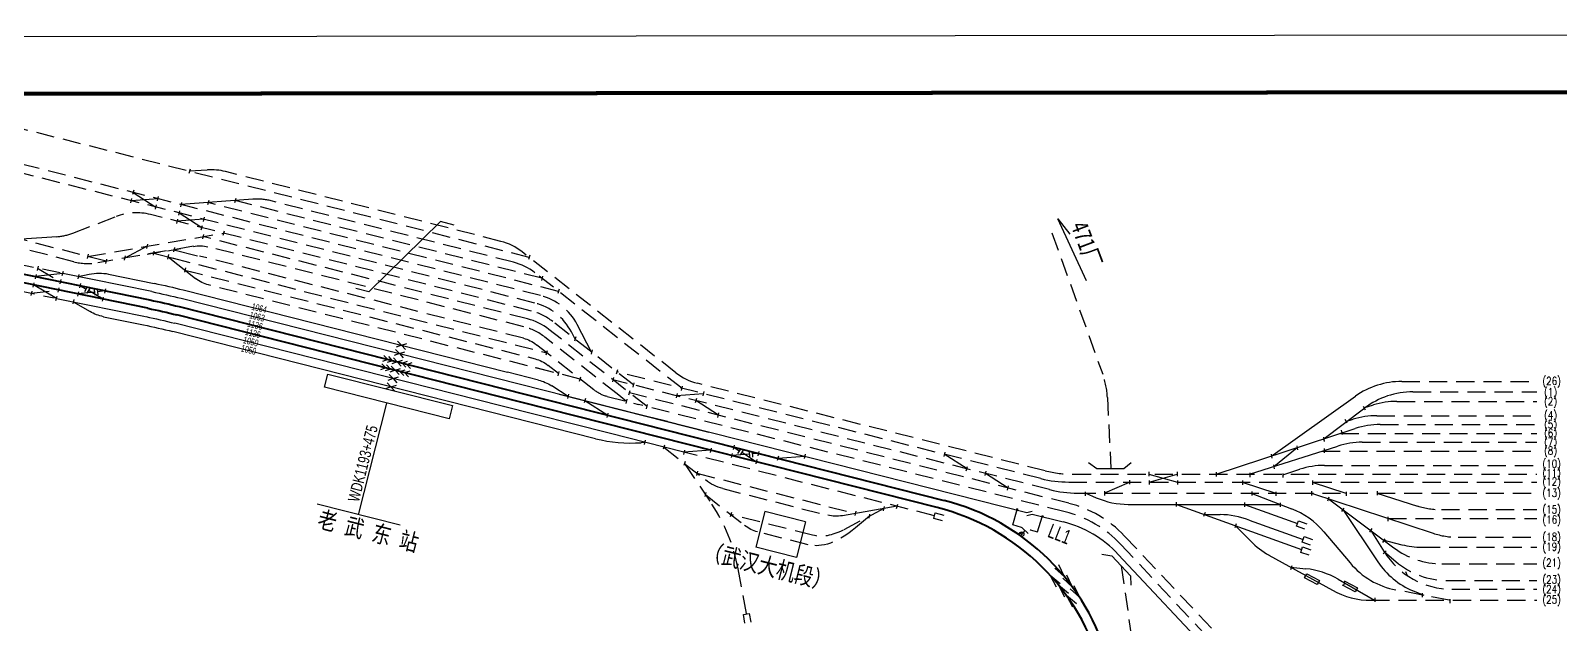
# Model space of a CAD drawing. Header units: millimetres. Extents: x 127 to 2034, y 513 to 812.
# Drawn here: x 971.1 to 1238.8, y 708.2 to 812 of the extents above; entities that cross this region are included whole.
import ezdxf

# ---------------------------------------------------------------- set-up
doc = ezdxf.new("R2010")
doc.units = ezdxf.units.MM
doc.linetypes.add('HIDDEN', pattern=[9.525, 6.35, -3.175])
for name, color, linetype in [('JYX', 7, 'Continuous'), ('ZC_新建', 7, 'Continuous'), ('ZC_站场', 7, 'Continuous'), ('三环路', 7, 'Continuous'), ('初期设计', 1, 'Continuous'), ('图框', 7, 'Continuous'), ('既有线', 7, 'Continuous'), ('牵引所', 6, 'Continuous'), ('站台', 3, 'Continuous'), ('设计', 6, 'Continuous'), ('近期设计', 6, 'Continuous')]:
    doc.layers.add(name, color=color, linetype=linetype)
doc.styles.add('HZTXT', font='tx.shx', dxfattribs={"width": 0.75, "bigfont": 'hztxt.shx'})
doc.styles.add('JCWHZ', font='jcwasc', dxfattribs={"width": 0.7, "bigfont": 'hztxt'})
doc.styles.add('SJW', font='SimSun.ttf', dxfattribs={"width": 0.8})
doc.styles.get("Standard").update_dxf_attribs({"font": 'txt', "bigfont": 'gbcbig.shx'})
doc.styles.add('文字', font='ttt.shx', dxfattribs={"width": 0.8, "bigfont": 'rsdhz.shx'})

# ---------------------------------------------------------------- blocks, each defined once
blk = doc.blocks.new('fd')
at = {"layer": '牵引所'}
for p, q in [((0, 0.45), (0, -0.55)), ((0.5, 0.45), (0.5, -0.55))]:
    blk.add_line(p, q, dxfattribs=at)
blk = doc.blocks.new('md')
at = {"layer": '牵引所'}
for p, q in [((0, -0.01), (0.66, 0.74)), ((0.28, -0.44), (0.95, 0.3))]:
    blk.add_line(p, q, dxfattribs=at)
blk = doc.blocks.new('DDKG')
for p, q in [((2.69, 5.42), (-0.02, 5.42)), ((-0.02, 5.42), (-0.02, -0.15)), ((5.78, 5.45), (3.04, 6.84)), ((4.42, 6.14), (4.85, 7)), ((5.84, 5.42), (9.07, 5.42)), ((9.07, 5.42), (9.07, -0.15))]:
    blk.add_line(p, q)
at = {"const_width": 0.1}
for points in [[(2.73, 5.42), (2.73, 5.72)], [(2.73, 5.42), (2.73, 5.12)]]:
    blk.add_lwpolyline(points, dxfattribs=at)
at = {"const_width": 0.2}
blk.add_lwpolyline([(5.9, 5.42, -1), (5.7, 5.42, -1)], format="xyb", close=True, dxfattribs=at)
blk.add_circle((5.17, 7.71), 0.8)
blk.add_text('M', height=1, rotation=333.0399).set_placement((4.67, 7.42))
blk = doc.blocks.new('fhkg')
at = {"rotation": 359.241931864257}
blk.add_blockref('DDKG', (0.02, 0.15), dxfattribs=at)

msp = doc.modelspace()

# ---------------------------------------------------------------- linework, layer by layer
at = {"layer": 'JYX', "linetype": 'HIDDEN', "ltscale": 0.5}
for p, q in [((1058.31, 772.37), (955.1, 798.52)), ((1060.3, 765.68), (953.63, 792.7)), ((1059.29, 764.39), (953.26, 791.25)), ((1053.35, 775.18), (1005.18, 787.38)), ((1063.44, 766.43), (1002.13, 781.96)), ((1060.54, 768.72), (1006.87, 782.31)), ((1055.58, 771.52), (1013.17, 782.26)), ((984.31, 771.69), (950.51, 780.39)), ((978.47, 776.62), (986.03, 779.52)), ((1058.7, 762.99), (992.06, 779.87)), ((978.62, 771.61), (956.5, 777.3)), ((981.05, 772.53), (1004.87, 776.63)), ((1149.78, 776.65), (1158.67, 751.92)), ((999.55, 774.31), (982.81, 771.44)), ((1058.02, 761.62), (1001.23, 776)), ((1057.35, 760.24), (1002.09, 774.24)), ((976.24, 769.66), (959.76, 773.03)), ((995.86, 772.28), (1061.38, 755.68)), ((1057.32, 758.24), (1000.65, 772.59)), ((1084, 752.17), (1057.08, 773.34)), ((972.3, 770.47), (976.35, 768.11)), ((998.07, 770.15), (1059.35, 754.63)), ((1085, 749.48), (1059.3, 769.69)), ((968.66, 766.62), (975.2, 765.28)), ((971.19, 766.11), (975.96, 766.66)), ((1067.23, 751.08), (1002.19, 767.56)), ((1076.54, 750.06), (1062.43, 761.16)), ((1073.69, 748.49), (1061.07, 758.41)), ((1078.93, 746.27), (1061.75, 759.78)), ((1069.65, 749.18), (1059.59, 757.09)), ((1147.84, 733.68), (1073.65, 752.34)), ((1149.38, 731.75), (1072.97, 750.96)), ((1148.61, 735.03), (1087.75, 750.34)), ((1211, 750.67), (1234.62, 750.67)), ((1071.94, 748.03), (1077.43, 746.65)), ((1152.76, 729.35), (1075.86, 748.68)), ((1159.48, 747.87), (1160.09, 735.43)), ((1210.16, 747.19), (1234.62, 747.19)), ((1212.95, 748.85), (1234.62, 748.85)), ((1152.11, 727.87), (1077.43, 746.65)), ((1206.61, 744.68), (1234.62, 744.68)), ((1200.28, 741.58), (1234.62, 741.58)), ((1207.23, 743.13), (1234.62, 743.13)), ((1081.86, 739.17), (1089.15, 733.44)), ((1204.08, 740.04), (1234.62, 740.04)), ((1129.24, 727.17), (1085.39, 738.28)), ((1085.5, 736.31), (1090.27, 729.19)), ((1197.06, 738.49), (1234.62, 738.49)), ((1087.67, 734.61), (1115.42, 727.58)), ((1153.49, 734.43), (1234.62, 734.43)), ((1197.45, 735.98), (1234.62, 735.98)), ((1089.14, 730.88), (1096, 725.48)), ((1092.18, 731.92), (1110.57, 727.26)), ((1152.72, 733.07), (1234.62, 733.07)), ((1154.26, 731.14), (1234.62, 731.14)), ((1120.38, 728.43), (1113.24, 724.67)), ((1217.94, 728.24), (1234.62, 728.24)), ((1107.91, 723.76), (1093.58, 727.39)), ((1208.64, 726.69), (1234.62, 726.69)), ((1107.11, 722.1), (1098.28, 724.34)), ((1162.43, 723.68), (1186.06, 698.65)), ((1220.86, 723.41), (1234.62, 723.41)), ((1161.82, 722.16), (1182.85, 699.72)), ((1214.52, 721.67), (1234.62, 721.67)), ((1094.85, 717.88), (1096.29, 709.98)), ((1161.89, 718.43), (1165.99, 690.31)), ((1218, 718.77), (1234.62, 718.77)), ((1218.98, 715.86), (1234.62, 715.86)), ((1205.65, 712.38), (1234.62, 712.38)), ((1219.31, 712.39), (1209.98, 714.2)), ((1219.38, 712.6), (1219.38, 711.87)), ((1219.76, 714.32), (1234.62, 714.32))]:
    msp.add_line(p, q, dxfattribs=at)
at = {"layer": 'JYX', "color": 0, "linetype": 'Continuous'}
for p, q in [((1155.83, 768.27), (1150.8, 779.13)), ((1150.8, 779.13), (1152.91, 776.43))]:
    msp.add_line(p, q, dxfattribs=at)
at = {"layer": 'JYX', "linetype": 'Continuous'}
for p, q in [((996.31, 760.85), (996.31, 760.85)), ((1129.12, 726.68), (1129.37, 727.67)), ((1130.62, 726.3), (1129.12, 726.68)), ((1129.37, 727.67), (1130.87, 727.28)), ((1158.51, 720.48), (1160.25, 720.17)), ((1160.25, 720.17), (1163.52, 716.69)), ((1163.52, 716.69), (1163.59, 715.05)), ((1095.79, 709.89), (1096.79, 710.07)), ((1096.07, 708.36), (1095.79, 709.89)), ((1096.79, 710.07), (1097.07, 708.54))]:
    msp.add_line(p, q, dxfattribs=at)
at = {"layer": 'JYX', "color": 8, "linetype": 'Continuous'}
for p, q in [((1134.93, 735.36), (1130.94, 737.94)), ((1142.11, 732.02), (1138.13, 734.59)), ((1178.53, 734.79), (1178.53, 734.05)), ((1171.51, 729.53), (1171.51, 728.8)), ((1176.59, 727.76), (1176.33, 727.07)), ((1176.36, 727.37), (1179.2, 727.37))]:
    msp.add_line(p, q, dxfattribs=at)
at = {"layer": 'JYX', "linetype": 'Continuous'}
msp.add_lwpolyline([(1045.21, 778.01), (1042.77, 778.63), (1030.27, 766.34), (1027.99, 766.92)], dxfattribs=at)
at = {"layer": 'JYX', "linetype": 'HIDDEN', "ltscale": 0.5}
for centre, radius, start, end in [((1010.71, 772.57), 10, 75.7851, 94.22), ((989.6, 770.18), 10, 75.7851, 110.9529), ((974.89, 785.96), 10, 274.22, 290.9529), ((981.11, 781.29), 10, 255.5709, 279.7479), ((1057.85, 755.99), 10, 27.6562, 75.7851), ((1056.25, 753.3), 10, 51.8224, 75.7851), ((1056.83, 754.7), 10, 27.6562, 75.7851), ((1054.89, 750.55), 10, 51.8224, 75.7851), ((1145.5, 747.19), 14, 2.8024, 19.7762), ((1153.49, 754.43), 20, 255.8849, 270), ((1065.34, 712.51), 30, 10.3234, 33.7975), ((1147.89, 709.95), 20, 43.3435, 75.8849), ((1217.94, 742.24), 14, 252.5915, 270), ((1147.23, 708.48), 20, 43.1588, 75.8849), ((1220.86, 737.41), 14, 251.7595, 270), ((1219.76, 728.32), 14, 212.0468, 270), ((1218, 732.77), 14, 233.0837, 270), ((1218.98, 729.86), 14, 229.9445, 270)]:
    msp.add_arc(centre, radius, start, end, dxfattribs=at)
at = {"layer": 'JYX', "linetype": 'HIDDEN', "ltscale": 0.5, "extrusion": (0, 0, -1)}
for centre, start_param, end_param in [((1094.03, 835.28), 3.141157, 3.252251), ((1129.21, 809.35), 2.809617, 3.141593), ((1130.01, 811), 2.920275, 3.141593)]:
    msp.add_ellipse(centre, major_axis=(22.1, 87.24), ratio=0.25, start_param=start_param, end_param=end_param, dxfattribs=at)
at = {"layer": 'ZC_站场', "color": 207}
for p, q in [((995.04, 773.54), (997.36, 773.94)), ((991.46, 772.92), (993.78, 773.32)), ((1061.46, 752.54), (1059.36, 753.08)), ((1082.54, 743.64), (1079.87, 744.32)), ((1086.41, 742.66), (1089.09, 741.99))]:
    msp.add_line(p, q, dxfattribs=at)
at = {"layer": 'ZC_站场', "color": 145}
for p, q in [((984.22, 771.32), (984.39, 772.07)), ((979.5, 769.39), (979.32, 768.63)), ((978.63, 764.98), (978.44, 764.22)), ((1069.33, 756.19), (1069.14, 755.43)), ((1075.77, 748.31), (1075.96, 749.06)), ((1078.83, 745.9), (1079.03, 746.65)), ((1081.96, 739.55), (1081.77, 738.8)), ((1085.61, 736.69), (1085.4, 735.94)), ((1131.03, 738.3), (1130.84, 737.54)), ((1087.77, 734.98), (1087.56, 734.24)), ((1134.79, 735.01), (1134.99, 735.77)), ((1138.22, 734.95), (1138.03, 734.2)), ((1089.25, 731.25), (1089.02, 730.52)), ((1141.98, 731.66), (1142.17, 732.42)), ((1120.3, 728.05), (1120.47, 728.81)), ((1122.6, 728.45), (1122.8, 729.21)), ((1093.69, 727.76), (1093.48, 727.01)), ((1115.34, 727.2), (1115.51, 727.96)), ((1117.8, 726.73), (1117.94, 727.48))]:
    msp.add_line(p, q, dxfattribs=at)
at = {"layer": 'ZC_站场', "color": 7}
for p, q in [((1035.97, 756.99), (1035.29, 757.72)), ((1033.58, 754.5), (1032.9, 755.23)), ((1034.4, 754.29), (1033.73, 755.02)), ((1035.6, 755.54), (1034.66, 755.22)), ((1035.6, 755.54), (1034.92, 756.26)), ((1035.97, 756.99), (1035.03, 756.67)), ((1035.6, 755.54), (1036.54, 755.85)), ((1035.6, 755.54), (1036.28, 754.81)), ((1035.97, 756.99), (1036.91, 757.31)), ((1035.97, 756.99), (1036.65, 756.26)), ((1033.21, 753.05), (1032.27, 752.73)), ((1033.21, 753.05), (1032.53, 753.77)), ((1033.58, 754.5), (1032.64, 754.18)), ((1034.04, 752.84), (1033.1, 752.52)), ((1034.04, 752.84), (1033.36, 753.56)), ((1034.4, 754.29), (1033.46, 753.97)), ((1034.86, 752.63), (1033.92, 752.31)), ((1034.86, 752.63), (1034.19, 753.35)), ((1035.23, 754.08), (1034.29, 753.76)), ((1035.23, 754.08), (1034.56, 754.81)), ((1034.86, 752.63), (1035.8, 752.94)), ((1034.86, 752.63), (1035.54, 751.9)), ((1035.23, 754.08), (1036.17, 754.4)), ((1035.23, 754.08), (1035.91, 753.36)), ((1035.69, 752.42), (1036.63, 752.73)), ((1035.69, 752.42), (1036.37, 751.69)), ((1036.06, 753.87), (1037, 754.19)), ((1036.06, 753.87), (1036.74, 753.15)), ((1036.52, 752.21), (1037.46, 752.52)), ((1036.52, 752.21), (1037.2, 751.48)), ((1036.89, 753.66), (1037.83, 753.98)), ((1036.89, 753.66), (1037.57, 752.94)), ((1034.13, 749.72), (1033.19, 749.4)), ((1034.13, 749.72), (1033.45, 750.45)), ((1034.5, 751.17), (1033.56, 750.86)), ((1034.5, 751.17), (1033.82, 751.9)), ((1034.13, 749.72), (1035.07, 750.04)), ((1034.13, 749.72), (1034.8, 748.99)), ((1034.5, 751.17), (1035.44, 751.49)), ((1034.5, 751.17), (1035.17, 750.45)), ((1028.46, 727.35), (1033.41, 746.88)), ((1035.73, 725.51), (1021.19, 729.19))]:
    msp.add_line(p, q, dxfattribs=at)
at = {"layer": '三环路'}
for p, q in [((998.97, 787.81), (998.78, 787.05)), ((1001.99, 787.66), (998.88, 787.43)), ((988.74, 782.66), (988.55, 781.91)), ((993.38, 782.63), (988.65, 782.28)), ((989.11, 784.12), (988.92, 783.36)), ((989.02, 783.74), (993.01, 781.18)), ((993.28, 782.26), (993.47, 783.01)), ((997.5, 781.99), (997.31, 781.24)), ((1009.98, 782.54), (997.4, 781.61)), ((1002.23, 782.34), (1002.04, 781.58)), ((1006.96, 782.69), (1006.77, 781.93)), ((992.91, 780.8), (993.11, 781.56)), ((996.76, 779.08), (996.57, 778.33)), ((1001.4, 779.05), (996.67, 778.71)), ((997.13, 780.54), (996.94, 779.78)), ((997.04, 780.16), (1001.03, 777.6)), ((1001.3, 778.68), (1001.49, 779.43)), ((1000.93, 777.22), (1001.13, 777.98)), ((1001.32, 776.38), (1001.15, 775.62)), ((1004.78, 776.25), (1004.97, 777.01)), ((975.63, 775.99), (969.5, 775.54)), ((991.48, 774.33), (987.54, 772.25)), ((991.4, 773.95), (991.57, 774.7)), ((981.14, 772.91), (980.95, 772.16)), ((987.62, 772.63), (987.45, 771.87)), ((1058.41, 772.75), (1058.22, 772)), ((1060.64, 769.09), (1060.44, 768.34)), ((1063.54, 766.81), (1063.35, 766.05)), ((1069.23, 755.81), (1066.71, 760.63)), ((1066.35, 758.07), (1065.69, 759.34)), ((1066.45, 758.45), (1066.26, 757.69)), ((1061.28, 755.31), (1061.49, 756.06)), ((1061.28, 755.31), (1061.49, 756.06)), ((1063.46, 752.04), (1061.62, 753.48)), ((1063.36, 751.66), (1063.55, 752.42)), ((1063.36, 751.66), (1063.55, 752.42)), ((1073.74, 752.71), (1073.55, 751.96)), ((1067.13, 750.71), (1067.34, 751.45)), ((1067.13, 750.71), (1067.34, 751.45)), ((1073.07, 751.34), (1072.88, 750.58)), ((1076.64, 750.44), (1076.44, 749.68)), ((1085.1, 749.87), (1084.91, 749.11)), ((1084.21, 748.54), (1084.01, 747.79)), ((1088.84, 748.51), (1084.11, 748.17)), ((1087.56, 747.69), (1087.37, 746.93)), ((1091.46, 744.75), (1087.47, 747.32)), ((1088.75, 748.14), (1088.94, 748.89)), ((1188.1, 737.56), (1202.88, 748.08)), ((1091.32, 744.39), (1091.52, 745.15)), ((1197.2, 740.53), (1204.53, 746.04)), ((1204.22, 746.34), (1204.61, 745.72)), ((1204.33, 746.04), (1206.03, 746.57)), ((1178.54, 734.43), (1202.85, 742.43)), ((1200.4, 742.13), (1200.54, 741.41)), ((1201.06, 744.09), (1201.38, 743.42)), ((1201.19, 743.65), (1202.48, 744.05)), ((1184.38, 734.43), (1199.81, 739.37)), ((1188.62, 735.79), (1192.72, 739.09)), ((1192.64, 739.42), (1192.78, 738.7)), ((1197.29, 740.9), (1197.43, 740.18)), ((1197.4, 738.92), (1197.4, 738.18)), ((1156.2, 736.49), (1157.62, 735.43)), ((1162.38, 735.43), (1163.64, 736.5)), ((1188.14, 737.97), (1188.27, 737.25)), ((1157.62, 735.43), (1162.38, 735.43)), ((1166.73, 734.83), (1166.73, 734.1)), ((1166.73, 734.43), (1171.73, 733.07)), ((1166.78, 733.07), (1171.68, 734.43)), ((1171.68, 734.83), (1171.68, 734.1)), ((1184.4, 734.67), (1184.4, 733.94)), ((1188.56, 736.11), (1188.69, 735.38)), ((1190.18, 734.35), (1193.18, 735.31)), ((1190.2, 734.59), (1190.2, 733.86)), ((1155.61, 731.38), (1155.61, 730.65)), ((1155.71, 731.13), (1157.55, 730.33)), ((1158.97, 731.45), (1158.97, 730.72)), ((1159.03, 731.18), (1163.37, 733.07)), ((1163.33, 733.41), (1163.33, 732.68)), ((1166.78, 733.35), (1166.78, 732.62)), ((1171.73, 733.37), (1171.73, 732.64)), ((1183.07, 733.07), (1188.98, 731.14)), ((1183.14, 733.34), (1183.14, 732.61)), ((1184.67, 731.14), (1191.72, 728.4)), ((1184.74, 731.44), (1184.74, 730.7)), ((1188.98, 731.36), (1188.98, 730.63)), ((1195.21, 731.45), (1195.21, 730.71)), ((1195.21, 731.12), (1216.48, 724.11)), ((1195.33, 733.07), (1201.23, 731.14)), ((1195.4, 733.34), (1195.4, 732.61)), ((1201.24, 731.36), (1201.24, 730.63)), ((1206.62, 731.12), (1213.75, 728.88)), ((1206.71, 731.49), (1206.71, 730.76)), ((1122.7, 728.83), (1113.12, 727.18)), ((1163.15, 729.16), (1189.76, 729.16)), ((1171.57, 729.14), (1193.43, 721.27)), ((1183.45, 729.49), (1183.45, 728.76)), ((1183.46, 729.16), (1192.73, 725.84)), ((1189.74, 729.46), (1189.74, 728.72)), ((1198.25, 730.41), (1198.01, 729.71)), ((1198.19, 730.14), (1209.59, 721.57)), ((1200.85, 728.52), (1200.46, 727.89)), ((1200.69, 728.26), (1206.8, 719.13)), ((1117.87, 727.11), (1115.42, 725.07)), ((1182.02, 725.74), (1181.78, 725.04)), ((1184.27, 726.42), (1193.75, 723.04)), ((1192.59, 725.33), (1192.93, 726.29)), ((1192.93, 726.29), (1194.39, 725.77)), ((1208.56, 726.98), (1208.56, 726.24)), ((1181.99, 725.34), (1184.56, 722.72)), ((1194.05, 724.81), (1192.59, 725.33)), ((1193.58, 722.56), (1193.92, 723.52)), ((1193.92, 723.52), (1195.39, 723)), ((1197.34, 724.38), (1201.95, 718.91)), ((1205.76, 724.93), (1205.36, 724.32)), ((1205.58, 724.58), (1207.89, 720.89)), ((1208.04, 723.11), (1207.62, 722.5)), ((1207.71, 722.97), (1211.02, 722.11)), ((1187.76, 720.29), (1198.87, 714.14)), ((1193.31, 720.77), (1193.65, 721.73)), ((1194.77, 720.25), (1193.31, 720.77)), ((1195.05, 722.04), (1193.58, 722.56)), ((1193.65, 721.73), (1195.11, 721.21)), ((1208.27, 721.01), (1207.75, 720.5)), ((1207.95, 720.85), (1209.97, 719.15)), ((1191.77, 718.44), (1191.53, 717.74)), ((1191.61, 718.17), (1194.23, 717.9)), ((1211.65, 717.41), (1211.96, 716.75)), ((1193.99, 716.32), (1194.36, 717.01)), ((1196.21, 715.14), (1193.99, 716.32)), ((1194.36, 717.01), (1196.58, 715.83)), ((1196.58, 715.83), (1196.21, 715.14)), ((1199.86, 716.08), (1206.21, 712.38)), ((1202.87, 713.86), (1200.65, 715.04)), ((1200.99, 715.78), (1200.85, 715.06)), ((1201.02, 715.73), (1203.24, 714.55)), ((1203.24, 714.55), (1202.87, 713.86)), ((1206.31, 712.82), (1206.31, 712.09)), ((1214.92, 713.2), (1212.96, 714.03)), ((1214.58, 713.66), (1214.58, 712.92))]:
    msp.add_line(p, q, dxfattribs=at)
for centre, radius, start, end in [((1002.73, 777.69), 10, 75.7851, 94.22), ((1050.9, 765.48), 10, 51.8224, 75.7851), ((1053.12, 761.83), 10, 51.8224, 75.7851), ((1055.57, 751.92), 10, 51.8224, 75.7851), ((1090.18, 760.04), 10, 231.8224, 255.8849), ((1211, 736.67), 14, 90, 125.4497), ((1212.95, 734.85), 14, 90, 126.9386), ((1210.16, 733.19), 14, 90, 107.1725), ((1206.61, 730.68), 14, 90, 107.1725), ((1207.23, 729.13), 14, 90, 108.212), ((1204.08, 726.04), 14, 90, 107.7496), ((1152.72, 753.07), 20, 255.8849, 270), ((1197.45, 721.98), 14, 90, 107.7496), ((1154.26, 751.14), 20, 255.8849, 270), ((1163.15, 743.16), 14, 246.4228, 270), ((1186.64, 715.35), 14, 40.1463, 68.7254), ((1179.2, 713.37), 14, 68.7806, 90), ((1194.55, 732.53), 14, 224.4788, 241.0254), ((1214.52, 735.67), 14, 255.5113, 270), ((1192.82, 703.97), 14, 59.8287, 84.2268), ((1212.65, 727.94), 14, 220.1463, 259.0317), ((1218.44, 726.92), 14, 213.8137, 246.9819), ((1205.65, 726.38), 14, 241.0254, 270)]:
    msp.add_arc(centre, radius, start, end, dxfattribs=at)
at = {"layer": '三环路', "extrusion": (0, 0, -1)}
for centre, major_axis, start_param, end_param in [((979.99, 686.99), (22.1, 87.24), 6.172527, 6.283185), ((1035.22, 670.99), (22.1, 87.24), 6.283185, 6.393844), ((1037.25, 667.38), (22.1, 87.24), 6.283185, 6.393844), ((1121.65, 848.25), (29.47, 116.33), 3.141593, 3.252251), ((1120.38, 811.59), (22.1, 87.24), 3.141593, 3.252251), ((1132.68, 814.5), (22.1, 87.24), 3.030934, 3.141593)]:
    msp.add_ellipse(centre, major_axis=major_axis, ratio=0.25, start_param=start_param, end_param=end_param, dxfattribs=at)
at = {"layer": '初期设计', "color": 7, "linetype": 'Continuous'}
for p, q in [((1150.29, 718.03), (1151.98, 716.48)), ((1151.98, 716.48), (1151.01, 718.56)), ((1151.24, 715.28), (1149.47, 716.74)), ((1149.47, 716.74), (1150.55, 714.71)), ((1152.71, 713.57), (1150.94, 715.03)), ((1150.94, 715.03), (1152.01, 713)), ((1151.67, 716.25), (1153.37, 714.7)), ((1153.37, 714.7), (1152.4, 716.78)), ((1154.65, 712.85), (1153.68, 714.93)), ((1154.08, 711.78), (1152.31, 713.24)), ((1152.31, 713.24), (1153.38, 711.22)), ((1152.95, 714.4), (1154.65, 712.85))]:
    msp.add_line(p, q, dxfattribs=at)
at = {"layer": '图框', "color": 5, "linetype": 'Continuous', "ltscale": 0.6, "const_width": 0.7}
msp.add_lwpolyline([(2023.89, 525.05), (2023.89, 802.05), (152.5, 800.19), (152.5, 523.19)], close=True, dxfattribs=at)
at = {"layer": '既有线', "color": 145}
msp.add_line((1081.96, 739.55), (1081.77, 738.8), dxfattribs=at)
at = {"layer": '既有线'}
for p, q in [((1099.57, 727.92), (1097.99, 721.69)), ((1106.67, 726.12), (1099.57, 727.92)), ((1106.67, 726.12), (1105.1, 719.89)), ((1105.1, 719.89), (1097.99, 721.69))]:
    msp.add_line(p, q, dxfattribs=at)
at = {"layer": '牵引所'}
msp.add_line((127.5, 810.19), (2033.89, 812.05), dxfattribs=at)
at = {"layer": '牵引所', "linetype": 'Continuous', "const_width": 0.238}
for points in [[(1143.79, 728.25, 1), (1143.58, 728.29)], [(1143.58, 728.29, 1), (1143.79, 728.25)], [(1148.25, 727.03, 1), (1148.04, 727.06)], [(1148.04, 727.06, 1), (1148.25, 727.03)]]:
    msp.add_lwpolyline(points, format="xyb", dxfattribs=at)
at = {"layer": '站台', "color": 5, "linetype": 'Continuous'}
for p, q in [((1022.5, 749.65), (1023.09, 751.97)), ((1044.31, 744.12), (1022.5, 749.65)), ((1023.09, 751.97), (1044.9, 746.45)), ((1044.9, 746.45), (1044.31, 744.12))]:
    msp.add_line(p, q, dxfattribs=at)
at = {"layer": '近期设计', "color": 6, "linetype": 'Continuous'}
for p, q in [((996.24, 774.11), (996.07, 773.35)), ((996.11, 773.72), (1000.25, 772.67)), ((992.66, 773.49), (992.49, 772.74)), ((992.57, 773.11), (996.72, 772.06)), ((995.22, 772.85), (995.03, 772.09)), ((995.12, 772.47), (999.91, 768.7)), ((972.03, 769.39), (971.84, 768.63)), ((976.71, 769.56), (971.93, 769.01)), ((972.39, 770.84), (972.2, 770.09)), ((976.25, 767.73), (976.44, 768.49)), ((976.62, 769.19), (976.81, 769.94)), ((992.3, 766.38), (976.71, 769.56)), ((979.41, 769.01), (981.29, 769.41)), ((984.71, 769.46), (992.67, 767.83)), ((998.18, 770.52), (997.97, 769.77)), ((998.08, 770.13), (999.74, 769.71)), ((971.28, 766.48), (971.09, 765.73)), ((971.65, 767.94), (971.46, 767.18)), ((975.87, 766.28), (976.06, 767.04)), ((979.44, 766.35), (979.25, 765.59)), ((979.8, 767.8), (979.61, 767.04)), ((980.75, 766.82), (979.71, 767.42)), ((984.12, 766.52), (982.75, 766.36)), ((984.03, 766.14), (984.22, 766.9)), ((997.77, 766.67), (1054.51, 752.29)), ((975.5, 764.82), (975.69, 765.58)), ((983.66, 764.69), (983.85, 765.44)), ((997.41, 765.21), (1145.37, 727.73)), ((1059.95, 750.92), (1054.51, 752.29)), ((1065.15, 748.05), (1062.26, 749.9)), ((1063.55, 748.46), (1089.76, 741.82)), ((1065.05, 747.67), (1065.24, 748.43)), ((1068.15, 747.69), (1067.96, 746.94)), ((1068.05, 747.31), (1072.05, 744.76)), ((1075.36, 747.17), (1073.69, 748.49)), ((1075.27, 746.79), (1075.46, 747.55)), ((1085.09, 741.45), (1064.43, 746.69)), ((1071.95, 744.38), (1072.14, 745.13)), ((1078.58, 740.01), (1077.9, 739.95)), ((1078.49, 739.63), (1078.68, 740.38)), ((1090.02, 738.25), (1090.22, 739.01)), ((1092.3, 739.63), (1103.9, 736.69)), ((1094.2, 739.55), (1094.01, 738.79)), ((1094.11, 739.17), (1095.08, 738.55)), ((1085.49, 738.66), (1085.29, 737.9)), ((1093.84, 738.09), (1093.64, 737.34)), ((1098.47, 738.06), (1097.34, 737.98)), ((1098.01, 736.23), (1098.2, 736.99)), ((1098.37, 737.68), (1098.57, 738.44)), ((1101.93, 737.59), (1101.73, 736.83)), ((1106.56, 737.56), (1101.83, 737.21)), ((1104.77, 738.01), (1108.81, 736.99)), ((1106.47, 737.18), (1106.66, 737.94))]:
    msp.add_line(p, q, dxfattribs=at)
at = {"layer": '近期设计', "color": 4, "linetype": 'Continuous', "lineweight": 40}
for p, q in [((991.57, 763.47), (963.35, 769.24)), ((1056.86, 747.06), (996.67, 762.3)), ((1129.7, 728.6), (1056.86, 747.06))]:
    msp.add_line(p, q, dxfattribs=at)
at = {"layer": '近期设计', "color": 6, "linetype": 'Continuous', "lineweight": 40}
for p, q in [((963.36, 770.76), (991.93, 764.92)), ((997.04, 763.76), (1130.92, 729.84))]:
    msp.add_line(p, q, dxfattribs=at)
at = {"layer": '近期设计', "color": 4, "linetype": 'Continuous'}
for p, q in [((975.6, 765.2), (971.55, 767.56)), ((982.26, 766.3), (979.34, 765.97)), ((983.76, 765.07), (981.18, 766.56)), ((975.6, 765.2), (991.2, 762.01)), ((978.54, 764.6), (981.47, 762.9)), ((983.81, 762), (990.84, 760.56)), ((1053.36, 746.4), (996.31, 760.85)), ((1069.92, 740.65), (995.94, 759.39)), ((1072.3, 741.6), (1053.36, 746.4)), ((1085.39, 738.28), (1072.3, 741.6)), ((1090.12, 738.63), (1085.39, 738.28)), ((1096.84, 737.94), (1093.74, 737.71)), ((1095.5, 738.28), (1098.1, 736.61)), ((1146.34, 727.48), (1151.72, 726.12)), ((1161.4, 720.41), (1179.71, 700.89))]:
    msp.add_line(p, q, dxfattribs=at)
for centre, radius, start, end in [((1076.06, 764.89), 25, 255.7851, 274.22), ((1146.81, 706.73), 20, 43.1588, 75.7851)]:
    msp.add_arc(centre, radius, start, end, dxfattribs=at)
at = {"layer": '近期设计', "color": 4, "linetype": 'Continuous', "lineweight": 40}
msp.add_arc((1119.88, 689.83), 40, 15.0211, 75.7851, dxfattribs=at)
at = {"layer": '近期设计', "color": 6, "linetype": 'Continuous', "lineweight": 40}
msp.add_arc((1121.1, 691.07), 40, 15.0211, 75.7851, dxfattribs=at)
at = {"layer": '近期设计', "color": 6, "linetype": 'Continuous', "extrusion": (0, 0, -1)}
for centre, major_axis, start_param, end_param in [((955.59, 653.05), (29.47, 116.33), 6.160893, 6.271552), ((1024.29, 854.8), (22.1, 87.24), 3.141593, 3.252251), ((555.4, -979.68), (442.01, 1744.89), 6.271552, 6.283185), ((555.77, -978.22), (442.01, 1744.89), 6.271552, 6.283185), ((1030.48, 634.59), (29.47, 116.33), 6.283185, 6.366326)]:
    msp.add_ellipse(centre, major_axis=major_axis, ratio=0.25, start_param=start_param, end_param=end_param, dxfattribs=at)
at = {"layer": '近期设计', "color": 4, "linetype": 'Continuous', "lineweight": 40, "extrusion": (0, 0, -1)}
msp.add_ellipse((554.67, -982.59), major_axis=(442.01, 1744.89), ratio=0.25, start_param=6.271552, end_param=6.283185, dxfattribs=at)
at = {"layer": '近期设计', "color": 6, "linetype": 'Continuous', "lineweight": 40, "extrusion": (0, 0, -1)}
msp.add_ellipse((555.03, -981.13), major_axis=(442.01, 1744.89), ratio=0.25, start_param=6.271552, end_param=6.283185, dxfattribs=at)
at = {"layer": '近期设计', "color": 4, "linetype": 'Continuous', "extrusion": (0, 0, -1)}
for centre, major_axis, start_param, end_param in [((1012.94, 878.4), (29.47, 116.33), 3.129959, 3.2131), ((553.93, -985.49), (442.01, 1744.89), 6.271552, 6.283185), ((554.3, -984.04), (442.01, 1744.89), 6.271552, 6.283185)]:
    msp.add_ellipse(centre, major_axis=major_axis, ratio=0.25, start_param=start_param, end_param=end_param, dxfattribs=at)

# ---------------------------------------------------------------- block references
at = {"layer": '牵引所'}
for name, p, rotation in [('fd', (980.76, 766.84), 328.4089675266396), ('fd', (982.25, 766.33), 5.963705902784307), ('fd', (1095.08, 738.54), 327.1961701652584), ('fd', (1096.84, 737.96), 3.847049223189804), ('md', (1145.37, 727.73), 327.4981271652943)]:
    msp.add_blockref(name, p, dxfattribs=dict(at, rotation=rotation))
at = {"layer": '牵引所', "xscale": 0.4999999999999695, "yscale": 0.5, "zscale": 0.5, "rotation": 164.7266499063745}
msp.add_blockref('fhkg', (1148.05, 727.01), dxfattribs=at)

# ---------------------------------------------------------------- texts
at = {"layer": 'JYX', "color": 7, "linetype": 'Continuous', "style": 'SJW', "width": 0.8}
for s, rotation, p in [('471厂', 290.6527, (1153.03, 777.95)), ('老 武 东 站', 345.7851, (1021.06, 725.27)), ('（武汉大机段）', 345.7851, (1088.6, 719.68))]:
    msp.add_text(s, height=3, rotation=rotation, dxfattribs=at).set_placement(p)
at = {"layer": 'ZC_新建', "color": 6, "style": '文字', "width": 0.6}
for s, p in [('1064', (1009.63, 763.23, 0.75)), ('1136', (1008.9, 760.31, 0.75)), ('1063', (1009.27, 761.76, 0.75)), ('1050', (1008.16, 757.4, 0.75)), ('1136', (1008.53, 758.86, 0.75)), ('1050', (1007.79, 755.95, 0.75))]:
    msp.add_text(s, height=1.2, rotation=345.7851, dxfattribs=at).set_placement(p)
at = {"layer": 'ZC_站场', "color": 7, "style": 'HZTXT', "width": 0.75}
msp.add_text('WDK1193+475', height=2, rotation=75.7851, dxfattribs=at).set_placement((1028.5, 729.45))
at = {"layer": '三环路', "width": 0.8}
for s, p in [('(26)', (1235.59, 750.05)), ('(1)', (1235.88, 748.11)), ('(2)', (1235.88, 746.5)), ('(4)', (1235.88, 744.08)), ('(5)', (1235.88, 742.47)), ('(6)', (1235.88, 740.96)), ('(7)', (1235.88, 739.4)), ('(8)', (1235.88, 737.87)), ('(10)', (1235.59, 735.58)), ('(11)', (1235.59, 733.97)), ('(12)', (1235.59, 732.47)), ('(13)', (1235.59, 730.48)), ('(15)', (1235.59, 727.58)), ('(16)', (1235.59, 725.81)), ('(18)', (1235.59, 722.77)), ('(19)', (1235.59, 721.06)), ('(21)', (1235.59, 718.27)), ('(23)', (1235.59, 715.32)), ('(24)', (1235.59, 713.64)), ('(25)', (1235.59, 711.82))]:
    msp.add_text(s, height=1.4, dxfattribs=at).set_placement(p)
at = {"layer": '设计', "color": 7, "style": 'JCWHZ', "width": 0.7}
msp.add_text('LL1', height=2.5, rotation=338.5933, dxfattribs=at).set_placement((1148.86, 723.53))

doc.saveas('drawing.dxf')
